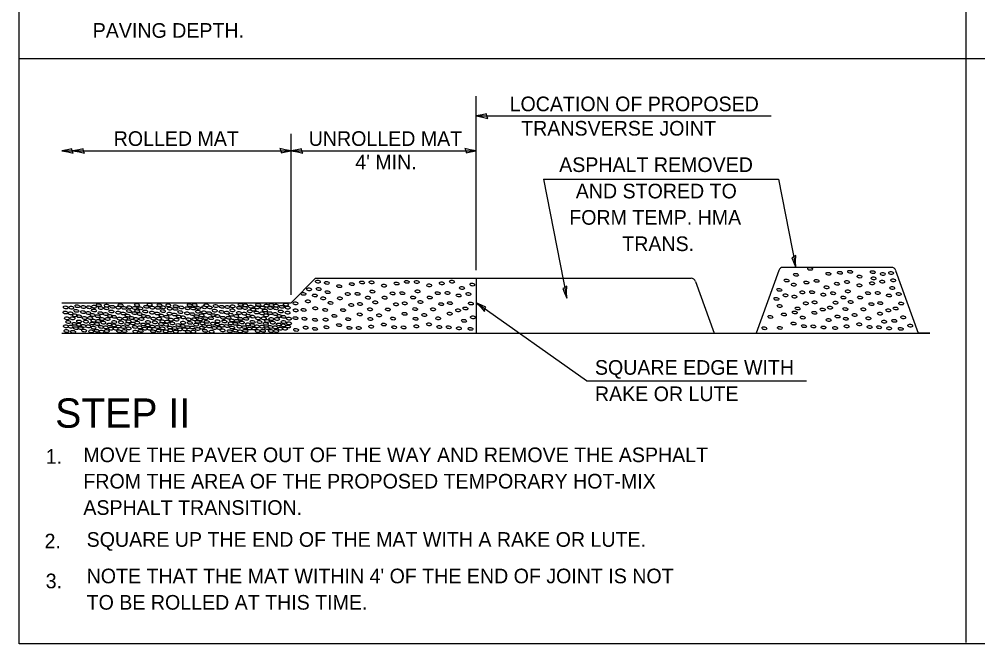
# Model space of a CAD drawing. Extents: x 100 to 888, y 575 to 1075.
# Drawn here: x 100 to 492.7, y 575 to 830.9 of the extents above; entities that cross this region are included whole.
import ezdxf

# ---------------------------------------------------------------- set-up
doc = ezdxf.new("R2010")
doc.units = 0
doc.layers.add('Sheets_General Details', color=7, linetype='Continuous')
doc.layers.add('Sheets_Major Grid', color=7, linetype='Continuous')

msp = doc.modelspace()

# ---------------------------------------------------------------- linework, layer by layer
at = {"layer": 'Sheets_General Details'}
for p, q in [((487.87, 575.58), (487.87, 1043.76)), ((100, 814.86), (887.5, 814.86)), ((287.26, 728.09), (287.26, 799.38)), ((287.24, 791.31), (408.01, 791.31)), ((211.47, 717.99), (211.47, 783.97)), ((211.47, 717.99), (211.47, 780.33)), ((117.44, 777), (211.47, 777)), ((211.47, 777), (287.26, 777)), ((314.76, 765.38), (411.03, 765.38)), ((314.76, 765.38), (324.29, 716.62)), ((411.03, 765.38), (418.1, 729.23)), ((411.13, 727.98), (401.89, 702.27)), ((457.28, 729.23), (412.9, 729.23)), ((459.04, 727.98), (468.28, 702.27)), ((211.47, 714.65), (221.44, 724.76)), ((221.44, 724.76), (287.26, 724.76)), ((287.26, 724.76), (287.26, 702.27)), ((287.26, 724.76), (375.28, 724.76)), ((377.04, 723.5), (384.67, 702.27)), ((332.4, 682.82), (287.26, 714.73)), ((117.44, 714.65), (211.47, 714.65)), ((117.44, 702.27), (472.98, 702.27)), ((472.98, 702.27), (468.28, 702.27)), ((332.4, 682.82), (422.47, 682.82))]:
    msp.add_line(p, q, dxfattribs=at)
for points in [[(291.94, 790.31), (291.56, 791.23), (291.41, 792.11), (289.59, 791.72), (287.24, 791.31), (289.75, 790.85)], [(122.14, 776), (121.76, 776.92), (121.61, 777.79), (119.79, 777.41), (117.44, 777), (119.95, 776.54)], [(126.74, 776), (126.35, 776.92), (126.21, 777.79), (124.39, 777.41), (122.04, 777), (124.54, 776.54)], [(206.77, 777.99), (207.15, 777.08), (207.3, 776.2), (209.12, 776.59), (211.47, 777), (208.96, 777.46)], [(216.17, 776), (215.79, 776.92), (215.64, 777.79), (213.82, 777.41), (211.47, 777), (213.98, 776.54)], [(282.56, 777.99), (282.95, 777.08), (283.09, 776.2), (284.91, 776.59), (287.26, 777), (284.76, 777.46)], [(418.15, 734.1), (417.34, 733.54), (416.52, 733.22), (417.24, 731.49), (418.1, 729.23), (418.06, 731.81)], [(324.35, 721.48), (323.53, 720.92), (322.71, 720.61), (323.44, 718.87), (324.29, 716.62), (324.26, 719.2)], [(290.56, 711.19), (290.76, 712.16), (291.13, 712.97), (289.42, 713.71), (287.26, 714.73), (289.06, 712.9)]]:
    msp.add_lwpolyline(points, close=True, dxfattribs=at)
for centre, start_param, end_param in [((412.9, 727.33), 0, 1.221736), ((457.28, 727.33), 5.061449, 6.283185), ((375.28, 722.85), 5.061446, 6.283185)]:
    msp.add_ellipse(centre, major_axis=(0, 1.91), ratio=0.987106, start_param=start_param, end_param=end_param, dxfattribs=at)
for centre in [(418.23, 726.21), (424, 728.63), (431.5, 726.62), (436.21, 727.02), (440.38, 727.42), (449.67, 727.29), (453.78, 726.55), (457.17, 726.95), (222.36, 723.39), (226.03, 722.88), (236.28, 722.37), (240.45, 723.05), (244.36, 723.13), (254.62, 722.63), (258.79, 723.3), (262.87, 723.22), (273.12, 722.71), (277.29, 723.39), (285.63, 722.2), (414.39, 723.86), (417.32, 722.19), (422.49, 723.04), (426.65, 723.71), (434.99, 722.53), (439.12, 723.22), (444.23, 725.48), (449.37, 722.71), (450, 724.74), (453.54, 723.39), (458.03, 723.93), (216.44, 718.4), (218.77, 720.26), (222.69, 720.35), (226.36, 719.08), (231.11, 721.53), (234.61, 718.32), (238.61, 718.4), (244.7, 719.33), (249.45, 721.78), (252.95, 718.57), (256.95, 718.66), (263.2, 719.42), (267.95, 721.87), (271.46, 718.66), (275.46, 718.74), (281.38, 720.77), (284.04, 718.32), (411.4, 720.03), (420.82, 718.99), (424.82, 719.07), (429.41, 718.06), (430.74, 721.1), (433.41, 718.65), (439.45, 719.42), (444.2, 721.87), (447.7, 718.66), (451.71, 718.74), (457.63, 720.77), (460.29, 718.32), (213.19, 714.52), (218.27, 715.36), (221.11, 717.73), (224.53, 716.55), (227.53, 714.69), (231.36, 716.55), (239.61, 714.27), (242.86, 716.8), (245.87, 714.94), (249.7, 716.8), (254.37, 714.1), (257.95, 714.52), (261.37, 716.88), (264.37, 715.03), (268.2, 716.88), (272.87, 714.18), (276.46, 714.6), (280.04, 717.73), (285.04, 714.43), (410.21, 716.34), (413.92, 717.82), (417.57, 717.21), (422.24, 714.51), (425.82, 714.93), (434.41, 714.76), (437.62, 716.88), (440.62, 715.03), (444.45, 716.88), (449.12, 714.18), (452.71, 714.6), (456.29, 717.73), (461.29, 714.43), (118.97, 710.75), (119.05, 712.83), (121.1, 710.42), (121.35, 712.75), (123.4, 711.42), (123.81, 713.33), (126.19, 710.92), (126.27, 713), (128.33, 710.58), (128.57, 712.91), (130.63, 711.58), (130.71, 713.16), (132.6, 713.75), (133.33, 710.5), (133.42, 712.58), (135.47, 710.17), (135.72, 712.5), (135.88, 713.58), (137.77, 711.17), (138.18, 713.08), (140.56, 710.67), (140.64, 712.75), (141.55, 713.75), (142.69, 710.33), (142.94, 712.66), (144.99, 711.33), (145.08, 712.91), (147.21, 710.5), (147.29, 712.58), (148.28, 713.83), (148.36, 711.33), (149.35, 710.17), (149.59, 712.5), (151.64, 711.17), (152.05, 713.08), (153.45, 713.99), (154.44, 710.67), (154.52, 712.75), (156.57, 710.33), (156.82, 712.66), (157.55, 713.75), (158.87, 711.33), (158.95, 712.91), (161.09, 713.66), (161.58, 710.25), (161.66, 712.33), (163.96, 712.25), (164.13, 713.33), (166.01, 710.92), (166.42, 712.83), (168.8, 710.42), (168.89, 712.5), (169.87, 713.75), (171.19, 712.41), (171.84, 713.83), (173.24, 711.08), (173.32, 712.66), (175.7, 710.83), (175.78, 712.91), (176.69, 713.66), (177.84, 710.5), (178.08, 712.83), (180.13, 711.5), (180.54, 713.41), (182.93, 711), (183.01, 713.08), (185.06, 710.67), (185.31, 713), (187.36, 711.66), (187.44, 713.25), (190.07, 710.58), (190.15, 712.66), (190.73, 713.91), (192.2, 710.25), (192.45, 712.58), (192.62, 713.66), (194.5, 711.25), (194.91, 713.16), (195.9, 711.91), (197.29, 710.75), (197.38, 712.83), (197.95, 713.91), (199.43, 710.42), (199.68, 712.75), (200.66, 711.58), (201.32, 713.58), (202.71, 710.5), (202.8, 712.58), (203.29, 713.83), (204.85, 710.17), (205.09, 712.5), (205.26, 713.58), (207.15, 711.17), (207.56, 713.08), (209.28, 713.99), (209.94, 710.67), (210.02, 712.75), (213.27, 711.65), (216.52, 711.82), (221.27, 712.49), (225.36, 711.82), (232.69, 711.73), (236.03, 713.84), (243.7, 712.07), (251.03, 711.99), (257.87, 710.21), (262.2, 712.15), (269.54, 712.07), (276.37, 710.3), (279.79, 711.65), (282.79, 712.41), (411.53, 713.45), (417.7, 710.76), (418.9, 712.4), (425.74, 710.63), (429.16, 711.98), (432.16, 712.74), (438.45, 712.15), (445.79, 712.07), (452.62, 710.3), (456.04, 711.65), (459.04, 712.41), (119.54, 708.34), (120.12, 706.84), (121.84, 708.34), (122.82, 709.59), (124.47, 709.25), (124.55, 707.09), (126.77, 708.5), (127.34, 707.01), (129.07, 708.5), (129.89, 706.26), (130.05, 709.75), (130.46, 707.42), (132.19, 709.25), (132.35, 707.26), (133.91, 708.09), (134.48, 706.59), (136.21, 708.09), (137.19, 709.34), (138.84, 709), (138.92, 706.84), (141.13, 708.25), (141.71, 706.76), (143.43, 708.25), (144.42, 709.5), (144.83, 707.17), (146.06, 708.5), (146.55, 706.26), (147.79, 708.09), (148.36, 706.59), (150.08, 708.09), (151.07, 709.34), (152.71, 709), (152.79, 706.84), (155.01, 708.25), (155.59, 706.76), (157.31, 708.25), (158.29, 709.5), (158.7, 707.17), (160.43, 709), (160.59, 707.01), (162.15, 707.84), (162.73, 706.34), (163.71, 709.92), (164.45, 707.84), (165.44, 709.09), (167.08, 708.75), (167.16, 706.59), (169.38, 708), (169.95, 706.51), (170.94, 710.08), (171.68, 708), (172.66, 709.25), (173.07, 706.92), (174.14, 707.92), (174.72, 709.59), (175.04, 706.34), (176.28, 708.42), (176.85, 706.92), (178.57, 708.42), (179.56, 709.67), (181.2, 709.34), (181.28, 707.17), (183.5, 708.59), (184.08, 707.09), (185.8, 708.59), (186.62, 706.34), (186.78, 709.83), (187.19, 707.51), (188.92, 709.34), (189.08, 707.34), (190.64, 708.17), (191.22, 706.67), (192.94, 708.17), (193.93, 709.42), (195.57, 709.09), (195.65, 706.92), (197.87, 708.34), (198.44, 706.84), (200.17, 708.34), (201.15, 709.59), (201.56, 707.26), (203.29, 708.09), (203.86, 706.59), (205.59, 708.09), (206.57, 709.34), (208.21, 709), (208.3, 706.84), (210.51, 708.25), (210.51, 706.34), (213.19, 708.44), (216.86, 708.19), (221.19, 707.76), (225.53, 707.85), (229.11, 709.37), (234.78, 708.02), (239.53, 709.96), (243.86, 708.1), (247.45, 709.62), (253.12, 708.27), (262.37, 708.18), (265.95, 709.71), (271.62, 708.35), (282.21, 707.34), (285.88, 708.78), (407.69, 708.95), (413.26, 709.95), (417.24, 706.23), (420.99, 708.68), (431.57, 707.67), (435.24, 709.11), (438.62, 708.18), (442.2, 709.71), (447.87, 708.35), (454.32, 707), (458.46, 707.34), (462.13, 708.78), (119.13, 705.09), (119.38, 703.18), (121.1, 704.93), (122.09, 702.85), (122.66, 706.09), (123.24, 704.35), (124.38, 705.76), (125.12, 704.35), (126.36, 705.26), (126.6, 703.35), (128.33, 705.09), (129.48, 703.02), (130.46, 704.51), (131.78, 703.26), (131.86, 706.01), (133.5, 704.85), (133.75, 702.93), (135.47, 704.68), (135.88, 703.18), (137.03, 705.84), (137.6, 704.1), (138.75, 705.51), (139.49, 704.1), (140.72, 705.01), (140.97, 703.1), (142.69, 704.84), (143.11, 703.18), (144.25, 706.01), (144.83, 704.26), (147.37, 704.85), (147.62, 702.93), (149.35, 704.68), (149.76, 703.26), (150.91, 705.84), (151.48, 704.1), (152.63, 705.51), (153.37, 704.1), (154.6, 705.01), (154.85, 703.1), (156.57, 704.84), (157.14, 703.35), (158.13, 706.01), (158.71, 704.26), (160.02, 703.02), (160.1, 705.76), (161.74, 704.6), (161.91, 703.43), (163.71, 704.43), (164.13, 702.93), (165.27, 705.59), (165.85, 703.85), (167, 705.26), (167.74, 703.85), (168.97, 704.76), (169.22, 702.85), (170.94, 704.59), (171.35, 702.93), (172.5, 705.76), (173.07, 704.01), (174.88, 704.51), (175.86, 705.18), (176.11, 703.26), (177.84, 705.01), (178.82, 702.93), (179.4, 706.18), (179.97, 704.43), (181.12, 705.84), (181.86, 704.43), (183.09, 705.34), (183.34, 703.43), (185.06, 705.18), (186.21, 703.1), (187.2, 704.59), (188.51, 703.35), (188.59, 706.09), (190.23, 704.93), (190.48, 703.01), (192.2, 704.76), (192.62, 703.26), (193.76, 705.93), (194.34, 704.18), (195.49, 705.59), (196.23, 704.18), (197.46, 705.09), (197.71, 703.18), (199.43, 704.93), (199.84, 703.26), (200.99, 706.09), (201.56, 704.35), (202.88, 704.85), (203.12, 703.18), (204.85, 704.68), (205.26, 703.18), (206.41, 705.84), (206.98, 704.1), (208.13, 705.51), (208.87, 704.1), (210.1, 705.01), (213.44, 703.63), (217.36, 704.55), (221.19, 704.05), (225.86, 704.72), (231.03, 705.57), (235.28, 704.47), (239.11, 704.39), (244.2, 704.98), (249.37, 705.82), (253.62, 704.72), (257.45, 704.64), (262.7, 705.06), (267.87, 705.91), (272.12, 704.81), (275.96, 704.72), (280.13, 704.3), (284.88, 704.05), (405.23, 704.31), (411.6, 704.45), (421.49, 705.14), (425.32, 705.05), (429.49, 704.63), (434.24, 704.38), (438.95, 705.06), (444.12, 705.91), (448.37, 704.81), (452.21, 704.72), (456.37, 704.3), (461.13, 704.05), (465.01, 705.36)]:
    msp.add_ellipse(centre, major_axis=(-0.983, 0.145), ratio=0.591315, dxfattribs=at)
at = {"layer": 'Sheets_Major Grid'}
msp.add_lwpolyline([(100, 1075), (887.5, 1075), (887.5, 575), (100, 575)], close=True, dxfattribs=at)

# ---------------------------------------------------------------- texts
at = {"layer": 'Sheets_General Details'}
for s, height, p in [('PAVING DEPTH.', 6, (130.13, 823.32)), ('LOCATION OF PROPOSED', 6, (300.9, 793.22)), ('TRANSVERSE JOINT', 6, (305.64, 783.24)), ('ROLLED MAT', 6, (138.72, 779.01)), ('UNROLLED MAT', 6, (218.61, 779.02)), ("4' MIN.", 6, (237.68, 769.38)), ('ASPHALT REMOVED', 6, (321.2, 768.32)), ('AND STORED TO', 6, (328, 757.52)), ('FORM TEMP. HMA', 6, (325.33, 746.72)), ('TRANS.', 6, (347.05, 735.92)), ('SQUARE EDGE WITH', 6, (335.85, 685.25)), ('RAKE OR LUTE', 6, (335.85, 674.45)), ('STEP II', 12, (114.75, 663.55)), ('1.', 6, (110.86, 648.76)), ('MOVE THE PAVER OUT OF THE WAY AND REMOVE THE ASPHALT', 6, (126.3, 649.44)), ('FROM THE AREA OF THE PROPOSED TEMPORARY HOT-MIX', 6, (126.3, 638.64)), ('ASPHALT TRANSITION.', 6, (126.3, 627.84)), ('SQUARE UP THE END OF THE MAT WITH A RAKE OR LUTE.', 6, (127.64, 614.76)), ('2.', 6, (110.4, 614.11)), ("NOTE THAT THE MAT WITHIN 4' OF THE END OF JOINT IS NOT", 6, (127.64, 599.8)), ('3.', 6, (110.86, 597.76)), ('TO BE ROLLED AT THIS TIME.', 6, (127.64, 589))]:
    msp.add_text(s, height=height, dxfattribs=at).set_placement(p)

doc.saveas('drawing.dxf')
